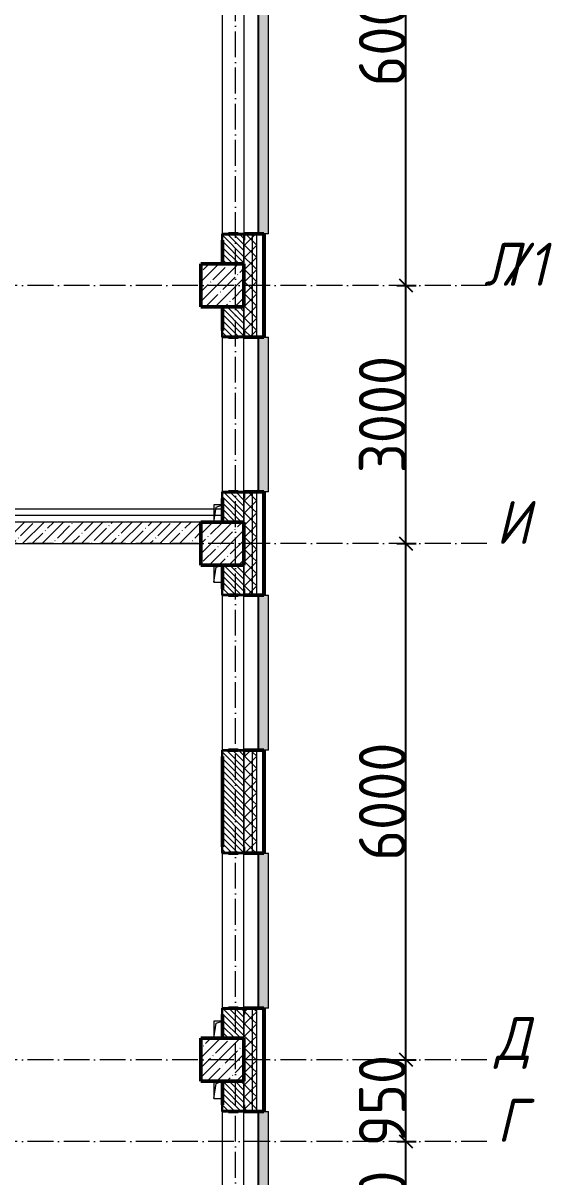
# Model space of a CAD drawing. Header units: millimetres. Extents: x -136833 to 49383, y -8033 to 344618.
# Drawn here: x -32753 to -26603, y 254766 to 268178 of the extents above; entities that cross this region are included whole.
import ezdxf

# ---------------------------------------------------------------- set-up
doc = ezdxf.new("R2010")
doc.units = ezdxf.units.MM
doc.linetypes.add('50_200_ШТРИХ_1Т_ш5_п1_п1_', pattern=[700, 500, -100, 0, -100])
for name, color, linetype, lineweight in [('A-____-____-DIMS', 7, 'Continuous', 9), ('A-DETL-____-OTLN-4', 7, 'Continuous', 18), ('A-GENM-____-MCUT', 7, 'Continuous', 25), ('A-GENM-____-OTLN', 7, 'Continuous', 9), ('A-GENM-____-OTLN-1', 7, 'Continuous', 25), ('A-GLAZ-____-OTLN', 7, 'Continuous', 9), ('A-WALL-____-MCUT-1', 7, 'Continuous', 9), ('A-WALL-____-MCUT-2', 7, 'Continuous', 50), ('A-WALL-____-MCUT-3', 7, 'Continuous', 9), ('A-WALL-____-OTLN', 7, 'Continuous', 9), ('A-WALL-____-PATT-1', 7, 'Continuous', 9), ('A-WALL-FNSH-MCUT-1', 7, 'Continuous', 9), ('S-COLS-____-MCUT', 7, 'Continuous', 50), ('S-COLS-____-OTLN', 7, 'Continuous', 9), ('S-GRID-____-IDEN', 7, 'Continuous', 9), ('S-GRID-____-OTLN-1', 7, '50_200_ШТРИХ_1Т_ш5_п1_п1_', 9)]:
    doc.layers.add(name, color=color, linetype=linetype, lineweight=lineweight)
doc.layers.add('A-GLAZ-____-OTLN-1', color=7, linetype='Continuous', lineweight=9, true_color=0xc0c0c0)
doc.styles.add('ISOCPEUR_I', font='isocpeui.ttf', dxfattribs={"width": 0.9, "height": 2.5})
doc.styles.add('ISOCPEUR_I_9', font='isocpeui.ttf', dxfattribs={"width": 0.9, "height": 250})
doc.styles.add('СПДС', font='isocpeur.ttf', dxfattribs={"width": 0.9})
doc.dimstyles.new('ISO-2_5_0_9К_БОЛЬШОЙ_ОСИ', dxfattribs={"dimscale": 304.8, "dimtxt": 248.995294, "dimasz": 0.492126, "dimexe": 0.393701, "dimexo": 0, "dimgap": 0, "dimtad": 1, "dimdec": 0, "dimzin": 0, "dimdsep": 46, "dimtxsty": 'ISOCPEUR_I_9', "dimblk1": 'OBLIQUE', "dimblk2": 'OBLIQUE', "dimsah": 1, "dimcen": 0.09, "dimdle": 0.393701, "dimazin": 0, "dimtfac": 1, "dimtdec": 4, "dimtix": 1, "dimtmove": 0, "dimatfit": 3, "dimfxl": 1, "dimtvp": 1, "dimtolj": 1, "dimtzin": 0, "dimarcsym": 2})
pattern_1 = [(135, (-131434.413, 245796.486), (-35.35534, -35.35534), [])]
pattern_2 = [(45, (-131434.41, 245796.49), (-70.71068, 70.71068), []), (135, (-131434.41, 245796.49), (-70.71068, -70.71068), [])]

# ---------------------------------------------------------------- blocks, each defined once
blk = doc.blocks.new('BSC_Колонна _Прямоугольная - 500х500-V24-АР1_План отверстий 2 этажа в осях 1-64_А-ГГ')
at = {"layer": 'S-COLS-____-OTLN'}
h = blk.add_hatch(dxfattribs=at)
h.set_pattern_fill('FP_53', color=256, style=0, pattern_type=2)
h.set_pattern_definition([(45, (-101000, -16331.04), (-114.04925, 114.04925), []), (45, (-100885.95, -16331.04), (-114.04925, 114.04925), [201.613, -40.323, 3.353, -36.97])])
h.paths.add_polyline_path([(-250, -250), (250, -250), (250, 250), (-250, 250), (-250, -115)], flags=0)
at = {"layer": 'S-COLS-____-MCUT'}
for p, q in [((250, 250), (-250, 250)), ((-250, 250), (-250, -250)), ((250, -250), (250, 250)), ((-250, -250), (250, -250))]:
    blk.add_line(p, q, dxfattribs=at)
blk = doc.blocks.new('BSC_Колонна _Прямоугольная - 500х500-V32-АР1_План отверстий 2 этажа в осях 1-64_А-ГГ')
at = {"layer": 'S-COLS-____-OTLN'}
h = blk.add_hatch(dxfattribs=at)
h.set_pattern_fill('FP_61', color=256, style=0, pattern_type=2)
h.set_pattern_definition([(45, (-101000, -19331.04), (-114.04925, 114.04925), []), (45, (-100885.95, -19331.04), (-114.04925, 114.04925), [201.613, -40.323, 3.353, -36.97])])
h.paths.add_polyline_path([(-250, -250), (250, -250), (250, 250), (-250, 250)], flags=0)
at = {"layer": 'S-COLS-____-MCUT'}
for p, q in [((250, 250), (-250, 250)), ((-250, 250), (-250, -250)), ((250, -250), (250, 250)), ((-250, -250), (250, -250))]:
    blk.add_line(p, q, dxfattribs=at)
blk = doc.blocks.new('BSC_Колонна _Прямоугольная - 500х500-V75-АР1_План отверстий 2 этажа в осях 1-64_А-ГГ')
at = {"layer": 'S-COLS-____-OTLN'}
h = blk.add_hatch(dxfattribs=at)
h.set_pattern_fill('FP_104', color=256, style=0, pattern_type=2)
h.set_pattern_definition([(45, (-101000, -10331.04), (-114.04925, 114.04925), []), (45, (-100885.95, -10331.04), (-114.04925, 114.04925), [201.613, -40.323, 3.353, -36.97])])
h.paths.add_polyline_path([(-250, -250), (250, -250), (250, 250), (-250, 250), (-250, -135)], flags=0)
at = {"layer": 'S-COLS-____-MCUT'}
for p, q in [((250, 250), (-250, 250)), ((-250, 250), (-250, -250)), ((250, -250), (250, 250)), ((-250, -250), (250, -250))]:
    blk.add_line(p, q, dxfattribs=at)
blk = doc.blocks.new('Фахверк_СКБ_Уголок - 250_2700-27497298-АР1_План отверстий 2 этажа в осях 1-64_А-ГГ')
at = {"layer": 'A-GENM-____-MCUT'}
for p, q in [((200, 181), (125, 181)), ((125, 181), (125, 106)), ((131, 106), (131, 175)), ((131, 175), (200, 175)), ((200, 175), (200, 181)), ((125, 106), (131, 106)), ((131, -6), (125, -6)), ((125, -6), (125, -81)), ((125, -81), (200, -81)), ((131, -75), (131, -6)), ((200, -75), (131, -75)), ((200, -81), (200, -75))]:
    blk.add_line(p, q, dxfattribs=at)
blk = doc.blocks.new('AR_Отверстие прямоугольное _в плите_ - AR_Отверстие прямоугольное _в плите_-V164-АР1_План отверстий 2 этажа в осях 1-64_А-ГГ')
at = {"layer": 'A-GENM-____-OTLN'}
for p, q in [((-50, 100), (-50, -100)), ((-50, -100), (-25, 75)), ((-25, 75), (50, 100)), ((-50, -100), (50, -100))]:
    blk.add_line(p, q, dxfattribs=at)
blk = doc.blocks.new('AR_Отверстие прямоугольное _в плите_ - AR_Отверстие прямоугольное _в плите_-V167-АР1_План отверстий 2 этажа в осях 1-64_А-ГГ')
at = {"layer": 'A-GENM-____-OTLN'}
for p, q in [((50, 100), (-50, 100)), ((-50, 100), (-50, -100)), ((-50, -100), (-25, 75)), ((-25, 75), (50, 100))]:
    blk.add_line(p, q, dxfattribs=at)
blk = doc.blocks.new('Отлив_СКБ - Отлив витража_120_НВФ-31885688-АР1_План отверстий 2 этажа в осях 1-64_А-ГГ')
at = {"layer": 'A-GLAZ-____-OTLN-1'}
for points in [[(4113, -2), (4800, -2), (4800, 0), (0, 0), (0, -2), (2345, -2)], [(4113, -120), (4800, -120), (4800, -2), (0, -2), (0, -120), (2345, -120)]]:
    blk.add_hatch(color=256, dxfattribs=at).paths.add_polyline_path(points, flags=0)
at = {"layer": 'A-GLAZ-____-OTLN'}
for p, q in [((0, 0), (4800, 0)), ((4800, -2), (0, -2)), ((0, -120), (0, -83)), ((0, -120), (4800, -120)), ((4800, -83), (4800, -120))]:
    blk.add_line(p, q, dxfattribs=at)
blk = doc.blocks.new('Отлив_СКБ - Отлив витража_120_НВФ-V194-АР1_План отверстий 2 этажа в осях 1-64_А-ГГ')
at = {"layer": 'A-GLAZ-____-OTLN-1'}
for points in [[(1800, -2), (1800, 0), (0, 0), (0, -2), (1544, -2)], [(1544, -120), (1800, -120), (1800, -2), (0, -2), (0, -120)]]:
    blk.add_hatch(color=256, dxfattribs=at).paths.add_polyline_path(points, flags=0)
at = {"layer": 'A-GLAZ-____-OTLN'}
for p, q in [((0, 0), (1800, 0)), ((1800, -2), (0, -2)), ((0, -120), (0, -83)), ((0, -120), (1800, -120)), ((1800, -83), (1800, -120))]:
    blk.add_line(p, q, dxfattribs=at)
blk = doc.blocks.new('_Oblique')
at = {"color": 0, "linetype": 'ByBlock', "lineweight": -2}
blk.add_line((-0.5, -0.5), (0.5, 0.5), dxfattribs=at)
blk = doc.blocks.new('*D2033')
at = {"layer": 'A-____-____-DIMS', "color": 0, "lineweight": -2, "transparency": 16777216}
for p, q in [((386905, -79652), (386905, -77362)), ((386799, -77482), (387025, -77482)), ((386799, -79532), (387025, -79532))]:
    blk.add_line(p, q, dxfattribs=at)
at = {"layer": 'Defpoints', "color": 0, "transparency": 16777216}
for p in [(386799, -77482), (386905, -77482), (386799, -79532)]:
    blk.add_point(p, dxfattribs=at)
at = {"layer": 'A-____-____-DIMS', "color": 0, "lineweight": -2, "transparency": 16777216, "xscale": 150, "yscale": 150, "zscale": 150}
for p, rotation in [((386905, -77482), 90), ((386905, -79532), 270)]:
    blk.add_blockref('_Oblique', p, dxfattribs=dict(at, rotation=rotation))
at = {"layer": 'A-____-____-DIMS', "color": 0, "transparency": 16777216, "insert": (386631, -78507), "char_height": 548.6, "attachment_point": 5, "rotation": 90, "style": 'СПДС'}
blk.add_mtext('\\A1;2050', dxfattribs=at)
blk = doc.blocks.new('*D2034')
at = {"layer": 'A-____-____-DIMS', "color": 0, "lineweight": -2, "transparency": 16777216}
for p, q in [((386905, -77602), (386905, -76412)), ((386799, -76532), (387025, -76532)), ((386799, -77482), (387025, -77482))]:
    blk.add_line(p, q, dxfattribs=at)
at = {"layer": 'Defpoints', "color": 0, "transparency": 16777216}
for p in [(386799, -76532), (386905, -76532), (386799, -77482)]:
    blk.add_point(p, dxfattribs=at)
at = {"layer": 'A-____-____-DIMS', "color": 0, "lineweight": -2, "transparency": 16777216, "xscale": 150, "yscale": 150, "zscale": 150}
for p, rotation in [((386905, -76532), 90), ((386905, -77482), 270)]:
    blk.add_blockref('_Oblique', p, dxfattribs=dict(at, rotation=rotation))
at = {"layer": 'A-____-____-DIMS', "color": 0, "transparency": 16777216, "insert": (386631, -77007), "char_height": 548.6, "attachment_point": 5, "rotation": 90, "style": 'СПДС'}
blk.add_mtext('\\A1;950', dxfattribs=at)
blk = doc.blocks.new('*D2035')
at = {"layer": 'A-____-____-DIMS', "color": 0, "lineweight": -2, "transparency": 16777216}
for p, q in [((386799, -70532), (387025, -70532)), ((386905, -76652), (386905, -70412)), ((386799, -76532), (387025, -76532))]:
    blk.add_line(p, q, dxfattribs=at)
at = {"layer": 'Defpoints', "color": 0, "transparency": 16777216}
for p in [(386799, -70532), (386905, -70532), (386799, -76532)]:
    blk.add_point(p, dxfattribs=at)
at = {"layer": 'A-____-____-DIMS', "color": 0, "lineweight": -2, "transparency": 16777216, "xscale": 150, "yscale": 150, "zscale": 150}
for p, rotation in [((386905, -70532), 90), ((386905, -76532), 270)]:
    blk.add_blockref('_Oblique', p, dxfattribs=dict(at, rotation=rotation))
at = {"layer": 'A-____-____-DIMS', "color": 0, "transparency": 16777216, "insert": (386631, -73532), "char_height": 548.6, "attachment_point": 5, "rotation": 90, "style": 'СПДС'}
blk.add_mtext('\\A1;6000', dxfattribs=at)
blk = doc.blocks.new('*D2036')
at = {"layer": 'A-____-____-DIMS', "color": 0, "lineweight": -2, "transparency": 16777216}
for p, q in [((386905, -70652), (386905, -67412)), ((386799, -67532), (387025, -67532)), ((386799, -70532), (387025, -70532))]:
    blk.add_line(p, q, dxfattribs=at)
at = {"layer": 'Defpoints', "color": 0, "transparency": 16777216}
for p in [(386799, -67532), (386905, -67532), (386799, -70532)]:
    blk.add_point(p, dxfattribs=at)
at = {"layer": 'A-____-____-DIMS', "color": 0, "lineweight": -2, "transparency": 16777216, "xscale": 150, "yscale": 150, "zscale": 150}
for p, rotation in [((386905, -67532), 90), ((386905, -70532), 270)]:
    blk.add_blockref('_Oblique', p, dxfattribs=dict(at, rotation=rotation))
at = {"layer": 'A-____-____-DIMS', "color": 0, "transparency": 16777216, "insert": (386631, -69032), "char_height": 548.6, "attachment_point": 5, "rotation": 90, "style": 'СПДС'}
blk.add_mtext('\\A1;3000', dxfattribs=at)
blk = doc.blocks.new('*D2037')
at = {"layer": 'A-____-____-DIMS', "color": 0, "lineweight": -2, "transparency": 16777216}
for p, q in [((386905, -67652), (386905, -61412)), ((386799, -61532), (387025, -61532)), ((386799, -67532), (387025, -67532))]:
    blk.add_line(p, q, dxfattribs=at)
at = {"layer": 'Defpoints', "color": 0, "transparency": 16777216}
for p in [(386799, -61532), (386905, -61532), (386799, -67532)]:
    blk.add_point(p, dxfattribs=at)
at = {"layer": 'A-____-____-DIMS', "color": 0, "lineweight": -2, "transparency": 16777216, "xscale": 150, "yscale": 150, "zscale": 150}
for p, rotation in [((386905, -61532), 90), ((386905, -67532), 270)]:
    blk.add_blockref('_Oblique', p, dxfattribs=dict(at, rotation=rotation))
at = {"layer": 'A-____-____-DIMS', "color": 0, "transparency": 16777216, "insert": (386631, -64532), "char_height": 548.6, "attachment_point": 5, "rotation": 90, "style": 'СПДС'}
blk.add_mtext('\\A1;6000', dxfattribs=at)
blk = doc.blocks.new('3эт')
at = {"layer": 'S-GRID-____-OTLN-1', "color": 251, "ltscale": 0.6, "true_color": 0x636466}
for p, q in [((384920.7, -91346.1), (384920.7, -36982.5)), ((387845.1, -67532.4), (376792, -67532.4)), ((387845.1, -70532.4), (351097.5, -70532.4)), ((387845.1, -76532.4), (376792, -76532.4)), ((387845.1, -77482.4), (279340.9, -77482.4))]:
    blk.add_line(p, q, dxfattribs=at)
at = {"layer": 'S-GRID-____-IDEN', "char_height": 500, "attachment_point": 1, "style": 'ISOCPEUR_I'}
for s, insert, width in [('\\fISOCPEUR|b0|i1|c204|p34|;\\W.9;Л', (387812.4, -67035.4), 223.671), ('/1', (387997, -67035.4), 346.329), ('\\fISOCPEUR|b0|i1|c204|p34|;\\W.9;И', (387955.1, -70035.4), 223.671), ('\\fISOCPEUR|b0|i1|c204|p34|;\\W.9;Д', (387943.4, -76035.4), 252.532), ('\\fISOCPEUR|b0|i1|c204|p34|;\\W.9;Г', (387964.1, -76985.4), 202.025)]:
    blk.add_mtext(s, dxfattribs=dict(at, insert=insert, width=width))
at = {"layer": 'A-____-____-DIMS'}
for base, p1, p2, override, picture, middle in [((386904.9, -61532.4), (386798.9, -67532.4), (386798.9, -61532.4), {"dimtxt": 1.8, "dimpost": '<>', "dimtxsty": 'СПДС', "dimfxl": 6000}, '*D2037', (386630.6, -64532.4)), ((386904.9, -67532.4), (386798.9, -70532.4), (386798.9, -67532.4), {"dimtxt": 1.8, "dimpost": '<>', "dimtxsty": 'СПДС', "dimfxl": 3000}, '*D2036', (386630.6, -69032.4)), ((386904.9, -70532.4), (386798.9, -76532.4), (386798.9, -70532.4), {"dimtxt": 1.8, "dimpost": '<>', "dimtxsty": 'СПДС', "dimfxl": 6000}, '*D2035', (386630.6, -73532.4)), ((386904.9, -76532.4), (386798.9, -77482.4), (386798.9, -76532.4), {"dimtxt": 1.8, "dimpost": '<>', "dimtxsty": 'СПДС', "dimfxl": 950}, '*D2034', (386630.6, -77007.4)), ((386904.9, -77482.4), (386798.9, -79532.4), (386798.9, -77482.4), {"dimtxt": 1.8, "dimpost": '<>', "dimtxsty": 'СПДС', "dimfxl": 2050}, '*D2033', (386630.6, -78507.4))]:
    dim = blk.add_linear_dim(base=base, p1=p1, p2=p2, angle=90, dimstyle='ISO-2_5_0_9К_БОЛЬШОЙ_ОСИ', override=override, dxfattribs=at)
    dim.commit()
    dim.dimension.update_dxf_attribs({"geometry": picture, "text_midpoint": middle})

msp = doc.modelspace()

# ---------------------------------------------------------------- hatches: boundary and pattern name
at = {"layer": 'A-WALL-____-PATT-1'}
h = msp.add_hatch(dxfattribs=at)
h.set_pattern_fill('FP_1', color=256, style=0, pattern_type=2)
h.set_pattern_definition(pattern_2)
h.paths.add_polyline_path([(-30084.4, 243777.5), (-30084.4, 244727.5), (-30178.4, 244727.5), (-30178.4, 244652.5), (-30184.4, 244652.5), (-30184.4, 243777.5)], flags=0)
h.paths.add_polyline_path([(-30178.4, 246527.5), (-30084.4, 246527.5), (-30084.4, 247727.5), (-30178.4, 247727.5), (-30178.4, 247652.5), (-30184.4, 247652.5), (-30184.4, 246602.5), (-30178.4, 246602.5), (-30178.4, 246532.4)], flags=0)
h.paths.add_polyline_path([(-30178.4, 249527.5), (-30084.4, 249527.5), (-30084.4, 250727.5), (-30178.4, 250727.5), (-30178.4, 250652.5), (-30184.4, 250652.5), (-30184.4, 249602.5), (-30178.4, 249602.5), (-30178.4, 249533.5)], flags=0)
h.paths.add_polyline_path([(-30084.4, 252527.5), (-30084.4, 253727.5), (-30178.4, 253727.5), (-30178.4, 253652.5), (-30184.4, 253652.5), (-30184.4, 252602.5), (-30178.4, 252602.5), (-30178.4, 252527.5)], flags=0)
h.paths.add_polyline_path([(-30084.4, 255527.5), (-30084.4, 256727.5), (-30178.4, 256727.5), (-30178.4, 256652.5), (-30184.4, 256652.5), (-30184.4, 255602.5), (-30178.4, 255602.5), (-30178.4, 255527.5)], flags=0)
h.paths.add_polyline_path([(-30084.4, 258527.5), (-30084.4, 259727.5), (-30178.4, 259727.5), (-30178.4, 259652.5), (-30184.4, 259652.5), (-30184.4, 258602.5), (-30178.4, 258602.5), (-30178.4, 258527.5)], flags=0)
h.paths.add_polyline_path([(-30178.4, 261527.5), (-30084.4, 261527.5), (-30084.4, 262727.5), (-30178.4, 262727.5), (-30178.4, 262652.5), (-30184.4, 262652.5), (-30184.4, 261602.5), (-30178.4, 261602.5), (-30178.4, 261533.5)], flags=0)
h.paths.add_polyline_path([(-30178.4, 264527.5), (-30084.4, 264527.5), (-30084.4, 265727.5), (-30178.4, 265727.5), (-30178.4, 265652.5), (-30184.4, 265652.5), (-30184.4, 264602.5), (-30178.4, 264602.5), (-30178.4, 264533.5)], flags=0)
h.paths.add_polyline_path([(-30084.4, 270527.5), (-30084.4, 271727.5), (-30178.4, 271727.5), (-30178.4, 271652.5), (-30184.4, 271652.5), (-30184.4, 270602.5), (-30178.4, 270602.5), (-30178.4, 270527.5)], flags=0)
h.paths.add_polyline_path([(-30178.4, 273527.5), (-30084.4, 273527.5), (-30084.4, 274727.5), (-30178.4, 274727.5), (-30178.4, 274652.5), (-30184.4, 274652.5), (-30184.4, 273602.5), (-30178.4, 273602.5), (-30178.4, 273533.5)], flags=0)
h.paths.add_polyline_path([(-30178.4, 276527.5), (-30084.4, 276527.5), (-30084.4, 277727.5), (-30178.4, 277727.5), (-30178.4, 277652.5), (-30184.4, 277652.5), (-30184.4, 276602.5), (-30178.4, 276602.5), (-30178.4, 276533.5)], flags=0)
h.paths.add_polyline_path([(-30084.4, 279527.5), (-30084.4, 280727.5), (-30178.4, 280727.5), (-30178.4, 280652.5), (-30184.4, 280652.5), (-30184.4, 279602.5), (-30178.4, 279602.5), (-30178.4, 279527.5)], flags=0)
h.paths.add_polyline_path([(-30178.4, 282527.5), (-30084.4, 282527.5), (-30084.4, 283727.5), (-30178.4, 283727.5), (-30178.4, 283652.5), (-30184.4, 283652.5), (-30184.4, 282602.5), (-30178.4, 282602.5), (-30178.4, 282533.5)], flags=0)
h.paths.add_polyline_path([(-30084.4, 285527.5), (-30084.4, 286727.5), (-30178.4, 286727.5), (-30178.4, 286652.5), (-30184.4, 286652.5), (-30184.4, 285602.5), (-30178.4, 285602.5), (-30178.4, 285527.5)], flags=0)
h.paths.add_polyline_path([(-30178.4, 291527.5), (-30084.4, 291527.5), (-30084.4, 292592.5), (-30184.4, 292592.5), (-30184.4, 291602.5), (-30178.4, 291602.5), (-30178.4, 291533.5)], flags=0)
h = msp.add_hatch(dxfattribs=at)
h.set_pattern_fill('FP_1', color=256, style=0, pattern_type=2)
h.set_pattern_definition(pattern_2)
h.paths.add_polyline_path([(-30084.4, 243727.5), (-30034.4, 243727.5), (-30034.4, 244727.5), (-30084.4, 244727.5), (-30084.4, 243777.5)], flags=0)
h.paths.add_polyline_path([(-30084.4, 246527.5), (-30034.4, 246527.5), (-30034.4, 247727.5), (-30084.4, 247727.5), (-30084.4, 246532.4)], flags=0)
h.paths.add_polyline_path([(-30034.4, 249527.5), (-30034.4, 250727.5), (-30084.4, 250727.5), (-30084.4, 249527.5)], flags=0)
h.paths.add_polyline_path([(-30084.4, 252527.5), (-30034.4, 252527.5), (-30034.4, 253727.5), (-30084.4, 253727.5), (-30084.4, 252552.4)], flags=0)
h.paths.add_polyline_path([(-30084.4, 255527.5), (-30034.4, 255527.5), (-30034.4, 256727.5), (-30084.4, 256727.5), (-30084.4, 255992.3)], flags=0)
h.paths.add_polyline_path([(-30034.4, 258527.5), (-30034.4, 259727.5), (-30084.4, 259727.5), (-30084.4, 258527.5)], flags=0)
h.paths.add_polyline_path([(-30084.4, 261527.5), (-30034.4, 261527.5), (-30034.4, 262727.5), (-30084.4, 262727.5), (-30084.4, 262012.3)], flags=0)
h.paths.add_polyline_path([(-30084.4, 264527.5), (-30034.4, 264527.5), (-30034.4, 265727.5), (-30084.4, 265727.5), (-30084.4, 265452.3)], flags=0)
h.paths.add_polyline_path([(-30034.4, 270527.5), (-30034.4, 271727.5), (-30084.4, 271727.5), (-30084.4, 270527.5)], flags=0)
h.paths.add_polyline_path([(-30034.4, 273527.5), (-30034.4, 274727.5), (-30084.4, 274727.5), (-30084.4, 273527.5)], flags=0)
h.paths.add_polyline_path([(-30034.4, 276527.5), (-30034.4, 277727.5), (-30084.4, 277727.5), (-30084.4, 276527.5)], flags=0)
h.paths.add_polyline_path([(-30034.4, 279527.5), (-30034.4, 280727.5), (-30084.4, 280727.5), (-30084.4, 279527.5)], flags=0)
h.paths.add_polyline_path([(-30084.4, 282527.5), (-30034.4, 282527.5), (-30034.4, 283727.5), (-30084.4, 283727.5), (-30084.4, 282652.1)], flags=0)
h.paths.add_polyline_path([(-30034.4, 285527.5), (-30034.4, 286727.5), (-30084.4, 286727.5), (-30084.4, 285527.5)], flags=0)
h.paths.add_polyline_path([(-30084.4, 291527.5), (-30034.4, 291527.5), (-30034.4, 292592.5), (-30084.4, 292592.5), (-30084.4, 292112.1)], flags=0)
h = msp.add_hatch(dxfattribs=at)
h.set_pattern_fill('FP_3', color=256, style=0, pattern_type=2)
h.set_pattern_definition([(45, (-131434.41, 245796.49), (-85.53659, 85.53659), []), (45, (-131377.39, 245796.49), (-85.53659, 85.53659), [])])
h.paths.add_polyline_path([(-29954.4, 243627.5), (-29934.4, 243627.5), (-29934.4, 244727.5), (-29954.4, 244727.5), (-29954.4, 243647.5)], flags=0)
h.paths.add_polyline_path([(-29934.4, 246527.5), (-29934.4, 247727.5), (-29954.4, 247727.5), (-29954.4, 246527.5)], flags=0)
h.paths.add_polyline_path([(-29934.4, 249527.5), (-29934.4, 250727.5), (-29954.4, 250727.5), (-29954.4, 249527.5)], flags=0)
h.paths.add_polyline_path([(-29934.4, 252527.5), (-29934.4, 253727.5), (-29954.4, 253727.5), (-29954.4, 252527.5)], flags=0)
h.paths.add_polyline_path([(-29954.4, 255527.5), (-29934.4, 255527.5), (-29934.4, 256727.5), (-29954.4, 256727.5), (-29954.4, 255992.3)], flags=0)
h.paths.add_polyline_path([(-29954.4, 258527.5), (-29934.4, 258527.5), (-29934.4, 259727.5), (-29954.4, 259727.5), (-29954.4, 258572.3)], flags=0)
h.paths.add_polyline_path([(-29954.4, 261527.5), (-29934.4, 261527.5), (-29934.4, 262727.5), (-29954.4, 262727.5), (-29954.4, 262012.3)], flags=0)
h.paths.add_polyline_path([(-29954.4, 264527.5), (-29934.4, 264527.5), (-29934.4, 265727.5), (-29954.4, 265727.5), (-29954.4, 265452.3)], flags=0)
h.paths.add_polyline_path([(-29934.4, 270527.5), (-29934.4, 271727.5), (-29954.4, 271727.5), (-29954.4, 270527.5)], flags=0)
h.paths.add_polyline_path([(-29954.4, 273527.5), (-29934.4, 273527.5), (-29934.4, 274727.5), (-29954.4, 274727.5), (-29954.4, 274052.2)], flags=0)
h.paths.add_polyline_path([(-29954.4, 276527.5), (-29934.4, 276527.5), (-29934.4, 277727.5), (-29954.4, 277727.5), (-29954.4, 277492.2)], flags=0)
h.paths.add_polyline_path([(-29954.4, 279527.5), (-29934.4, 279527.5), (-29934.4, 280727.5), (-29954.4, 280727.5), (-29954.4, 280072.2)], flags=0)
h.paths.add_polyline_path([(-29934.4, 282527.5), (-29934.4, 283727.5), (-29954.4, 283727.5), (-29954.4, 282527.5)], flags=0)
h.paths.add_polyline_path([(-29954.4, 285527.5), (-29934.4, 285527.5), (-29934.4, 286727.5), (-29954.4, 286727.5), (-29954.4, 286092.1)], flags=0)
h.paths.add_polyline_path([(-29934.4, 291527.5), (-29934.4, 292592.5), (-29954.4, 292592.5), (-29954.4, 291527.5)], flags=0)
h = msp.add_hatch(dxfattribs=at)
h.set_pattern_fill('FP_6', color=256, style=0, pattern_type=2)
h.set_pattern_definition(pattern_1)
h.paths.add_polyline_path([(-30434.4, 265377.5), (-30184.4, 265377.5), (-30184.4, 265721.5), (-30253.4, 265721.5), (-30253.4, 265727.5), (-30365.4, 265727.5), (-30365.4, 265721.5), (-30434.4, 265721.5), (-30434.4, 265452.3)], flags=0)
h.paths.add_polyline_path([(-30253.4, 270527.5), (-30253.4, 270533.5), (-30184.4, 270533.5), (-30184.4, 270877.5), (-30434.4, 270877.5), (-30434.4, 270533.5), (-30365.4, 270533.5), (-30365.4, 270527.5)], flags=0)
h = msp.add_hatch(dxfattribs=at)
h.set_pattern_fill('FP_6', color=256, style=0, pattern_type=2)
h.set_pattern_definition(pattern_1)
h.paths.add_polyline_path([(-30184.4, 262377.5), (-30184.4, 262721.5), (-30253.4, 262721.5), (-30253.4, 262727.5), (-30365.4, 262727.5), (-30365.4, 262721.5), (-30434.4, 262721.5), (-30434.4, 262377.5), (-30253.4, 262377.5)], flags=0)
h.paths.add_polyline_path([(-30253.4, 264527.5), (-30253.4, 264533.5), (-30184.4, 264533.5), (-30184.4, 264877.5), (-30434.4, 264877.5), (-30434.4, 264533.5), (-30365.4, 264533.5), (-30365.4, 264527.5)], flags=0)
h = msp.add_hatch(dxfattribs=at)
h.set_pattern_fill('FP_25', color=256, style=0, pattern_type=2)
h.set_pattern_definition([(45, (-131434.41, 245796.49), (-114.04925, 114.04925), []), (45, (-131320.36, 245796.49), (-114.04925, 114.04925), [201.612, -40.322, 3.353, -36.97])])
h.paths.add_polyline_path([(-30684.4, 262127.5), (-30684.4, 262377.5), (-37684.4, 262377.5), (-37684.4, 262127.5), (-30702.6, 262127.5)], flags=0)
h = msp.add_hatch(dxfattribs=at)
h.set_pattern_fill('FP_6', color=256, style=0, pattern_type=2)
h.set_pattern_definition(pattern_1)
h.paths.add_polyline_path([(-30184.4, 256377.5), (-30184.4, 256721.5), (-30253.4, 256721.5), (-30253.4, 256727.5), (-30365.4, 256727.5), (-30365.4, 256721.5), (-30434.4, 256721.5), (-30434.4, 256377.5)], flags=0)
h.paths.add_polyline_path([(-30253.4, 258527.5), (-30253.4, 258533.5), (-30184.4, 258533.5), (-30184.4, 259721.5), (-30253.4, 259721.5), (-30253.4, 259727.5), (-30365.4, 259727.5), (-30365.4, 259721.5), (-30434.4, 259721.5), (-30434.4, 258533.5), (-30365.4, 258533.5), (-30365.4, 258527.5)], flags=0)
h.paths.add_polyline_path([(-30253.4, 261527.5), (-30253.4, 261533.5), (-30184.4, 261533.5), (-30184.4, 261877.5), (-30434.4, 261877.5), (-30434.4, 261533.5), (-30365.4, 261533.5), (-30365.4, 261527.5)], flags=0)
h = msp.add_hatch(dxfattribs=at)
h.set_pattern_fill('FP_6', color=256, style=0, pattern_type=2)
h.set_pattern_definition(pattern_1)
h.paths.add_polyline_path([(-30434.4, 253377.5), (-30184.4, 253377.5), (-30184.4, 253721.5), (-30253.4, 253721.5), (-30253.4, 253727.5), (-30365.4, 253727.5), (-30365.4, 253721.5), (-30434.4, 253721.5), (-30434.4, 253412.3)], flags=0)
h.paths.add_polyline_path([(-30253.4, 255527.5), (-30253.4, 255533.5), (-30184.4, 255533.5), (-30184.4, 255877.5), (-30434.4, 255877.5), (-30434.4, 255533.5), (-30365.4, 255533.5), (-30365.4, 255527.5)], flags=0)

# ---------------------------------------------------------------- linework, layer by layer
at = {"layer": 'A-DETL-____-OTLN-4'}
for p, q in [((-30434.4, 262527.5), (-37984.4, 262527.5)), ((-30434.4, 262452.5), (-37984.4, 262452.5))]:
    msp.add_line(p, q, dxfattribs=at)
at = {"layer": 'A-WALL-____-MCUT-1'}
for p, q in [((-30684.4, 262377.5), (-37684.4, 262377.5)), ((-37684.4, 262127.5), (-30684.4, 262127.5))]:
    msp.add_line(p, q, dxfattribs=at)
at = {"layer": 'A-WALL-____-MCUT-2'}
for p, q in [((-30253.4, 265727.5), (-30365.4, 265727.5)), ((-29954.4, 265727.5), (-30178.4, 265727.5)), ((-29954.4, 264527.5), (-29954.4, 265727.5)), ((-30434.4, 265652.5), (-30434.4, 265377.5)), ((-30434.4, 264877.5), (-30434.4, 264602.5)), ((-30365.4, 264527.5), (-30253.4, 264527.5)), ((-30178.4, 264527.5), (-29954.4, 264527.5)), ((-30253.4, 262727.5), (-30365.4, 262727.5)), ((-29954.4, 262727.5), (-30178.4, 262727.5)), ((-29954.4, 261527.5), (-29954.4, 262727.5)), ((-30434.4, 262652.5), (-30434.4, 262377.5)), ((-30434.4, 261877.5), (-30434.4, 261602.5)), ((-30365.4, 261527.5), (-30253.4, 261527.5)), ((-30178.4, 261527.5), (-29954.4, 261527.5)), ((-30434.4, 259652.5), (-30434.4, 258602.5)), ((-30253.4, 259727.5), (-30365.4, 259727.5)), ((-29954.4, 259727.5), (-30178.4, 259727.5)), ((-29954.4, 258527.5), (-29954.4, 259727.5)), ((-30365.4, 258527.5), (-30253.4, 258527.5)), ((-30178.4, 258527.5), (-29954.4, 258527.5)), ((-30253.4, 256727.5), (-30365.4, 256727.5)), ((-29954.4, 256727.5), (-30178.4, 256727.5)), ((-29954.4, 255527.5), (-29954.4, 256727.5)), ((-30434.4, 256652.5), (-30434.4, 256377.5)), ((-30434.4, 255877.5), (-30434.4, 255602.5)), ((-30365.4, 255527.5), (-30253.4, 255527.5)), ((-30178.4, 255527.5), (-29954.4, 255527.5))]:
    msp.add_line(p, q, dxfattribs=at)
at = {"layer": 'A-WALL-____-MCUT-3'}
for p, q in [((-30084.4, 264527.5), (-30084.4, 265727.5)), ((-30034.4, 264527.5), (-30034.4, 265727.5)), ((-30184.4, 265377.5), (-30184.4, 265652.5)), ((-30184.4, 265652.5), (-30184.4, 265377.5)), ((-30184.4, 264602.5), (-30184.4, 264877.5)), ((-30184.4, 264877.5), (-30184.4, 264602.5)), ((-30084.4, 261527.5), (-30084.4, 262727.5)), ((-30034.4, 261527.5), (-30034.4, 262727.5)), ((-30184.4, 262377.5), (-30184.4, 262652.5)), ((-30184.4, 262652.5), (-30184.4, 262377.5)), ((-30184.4, 261602.5), (-30184.4, 261877.5)), ((-30184.4, 261877.5), (-30184.4, 261602.5)), ((-30184.4, 258602.5), (-30184.4, 259652.5)), ((-30184.4, 259652.5), (-30184.4, 258602.5)), ((-30084.4, 258527.5), (-30084.4, 259727.5)), ((-30034.4, 258527.5), (-30034.4, 259727.5)), ((-30084.4, 255527.5), (-30084.4, 256727.5)), ((-30034.4, 255527.5), (-30034.4, 256727.5)), ((-30184.4, 256377.5), (-30184.4, 256652.5)), ((-30184.4, 256652.5), (-30184.4, 256377.5)), ((-30184.4, 255602.5), (-30184.4, 255877.5)), ((-30184.4, 255877.5), (-30184.4, 255602.5))]:
    msp.add_line(p, q, dxfattribs=at)
at = {"layer": 'A-WALL-____-OTLN'}
for p, q in [((-30434.4, 265727.5), (-30434.4, 270527.5)), ((-30184.4, 270527.5), (-30184.4, 265727.5)), ((-30434.4, 262727.5), (-30434.4, 264527.5)), ((-30184.4, 262727.5), (-30184.4, 264527.5)), ((-30434.4, 259727.5), (-30434.4, 261527.5)), ((-30184.4, 259727.5), (-30184.4, 261527.5)), ((-30434.4, 256727.5), (-30434.4, 258527.5)), ((-30184.4, 256727.5), (-30184.4, 258527.5)), ((-30434.4, 253727.5), (-30434.4, 255527.5)), ((-30184.4, 253727.5), (-30184.4, 255527.5))]:
    msp.add_line(p, q, dxfattribs=at)
at = {"layer": 'A-WALL-FNSH-MCUT-1'}
for p, q in [((-29934.4, 265727.5), (-29954.4, 265727.5)), ((-29954.4, 265727.5), (-29954.4, 264527.5)), ((-29934.4, 264527.5), (-29934.4, 265727.5)), ((-29954.4, 264527.5), (-29934.4, 264527.5)), ((-29934.4, 262727.5), (-29954.4, 262727.5)), ((-29954.4, 262727.5), (-29954.4, 261527.5)), ((-29934.4, 261527.5), (-29934.4, 262727.5)), ((-29954.4, 261527.5), (-29934.4, 261527.5)), ((-29934.4, 259727.5), (-29954.4, 259727.5)), ((-29954.4, 259727.5), (-29954.4, 258527.5)), ((-29934.4, 258527.5), (-29934.4, 259727.5)), ((-29954.4, 258527.5), (-29934.4, 258527.5)), ((-29934.4, 256727.5), (-29954.4, 256727.5)), ((-29954.4, 256727.5), (-29954.4, 255527.5)), ((-29934.4, 255527.5), (-29934.4, 256727.5)), ((-29954.4, 255527.5), (-29934.4, 255527.5))]:
    msp.add_line(p, q, dxfattribs=at)

# ---------------------------------------------------------------- block references
msp.add_blockref('3эт', (-415205.1, 332659.9))
at = {"layer": 'A-GENM-____-OTLN'}
for name, p in [('AR_Отверстие прямоугольное _в плите_ - AR_Отверстие прямоугольное _в плите_-V167-АР1_План отверстий 2 этажа в осях 1-64_А-ГГ', (-30484.4, 262477.5)), ('AR_Отверстие прямоугольное _в плите_ - AR_Отверстие прямоугольное _в плите_-V164-АР1_План отверстий 2 этажа в осях 1-64_А-ГГ', (-30484.4, 261777.5)), ('AR_Отверстие прямоугольное _в плите_ - AR_Отверстие прямоугольное _в плите_-V167-АР1_План отверстий 2 этажа в осях 1-64_А-ГГ', (-30484.4, 256477.5)), ('AR_Отверстие прямоугольное _в плите_ - AR_Отверстие прямоугольное _в плите_-V164-АР1_План отверстий 2 этажа в осях 1-64_А-ГГ', (-30484.4, 255777.5))]:
    msp.add_blockref(name, p, dxfattribs=at)
at = {"layer": 'A-GENM-____-OTLN-1'}
for p, rotation in [((-30359.4, 265852.5), 269.9999999999999), ((-30259.4, 264402.5), 89.9999999999999), ((-30359.4, 262852.5), 269.9999999999999), ((-30259.4, 261402.5), 89.99999999999967), ((-30359.4, 259852.5), 269.9999999999996), ((-30259.4, 258402.5), 89.99999999999967), ((-30359.4, 256852.5), 269.9999999999996), ((-30259.4, 255402.5), 89.9999999999999)]:
    msp.add_blockref('Фахверк_СКБ_Уголок - 250_2700-27497298-АР1_План отверстий 2 этажа в осях 1-64_А-ГГ', p, dxfattribs=dict(at, rotation=rotation))
at = {"layer": 'A-GLAZ-____-OTLN', "rotation": 90}
for name, p in [('Отлив_СКБ - Отлив витража_120_НВФ-31885688-АР1_План отверстий 2 этажа в осях 1-64_А-ГГ', (-30017.4, 265727.5)), ('Отлив_СКБ - Отлив витража_120_НВФ-V194-АР1_План отверстий 2 этажа в осях 1-64_А-ГГ', (-30017.4, 262727.5)), ('Отлив_СКБ - Отлив витража_120_НВФ-V194-АР1_План отверстий 2 этажа в осях 1-64_А-ГГ', (-30017.4, 259727.5)), ('Отлив_СКБ - Отлив витража_120_НВФ-V194-АР1_План отверстий 2 этажа в осях 1-64_А-ГГ', (-30017.4, 256727.5)), ('Отлив_СКБ - Отлив витража_120_НВФ-V194-АР1_План отверстий 2 этажа в осях 1-64_А-ГГ', (-30017.4, 253727.5))]:
    msp.add_blockref(name, p, dxfattribs=at)
at = {"layer": 'S-COLS-____-OTLN'}
for name, p in [('BSC_Колонна _Прямоугольная - 500х500-V32-АР1_План отверстий 2 этажа в осях 1-64_А-ГГ', (-30434.4, 265127.5)), ('BSC_Колонна _Прямоугольная - 500х500-V24-АР1_План отверстий 2 этажа в осях 1-64_А-ГГ', (-30434.4, 262127.5)), ('BSC_Колонна _Прямоугольная - 500х500-V75-АР1_План отверстий 2 этажа в осях 1-64_А-ГГ', (-30434.4, 256127.5))]:
    msp.add_blockref(name, p, dxfattribs=at)

doc.saveas('drawing.dxf')
